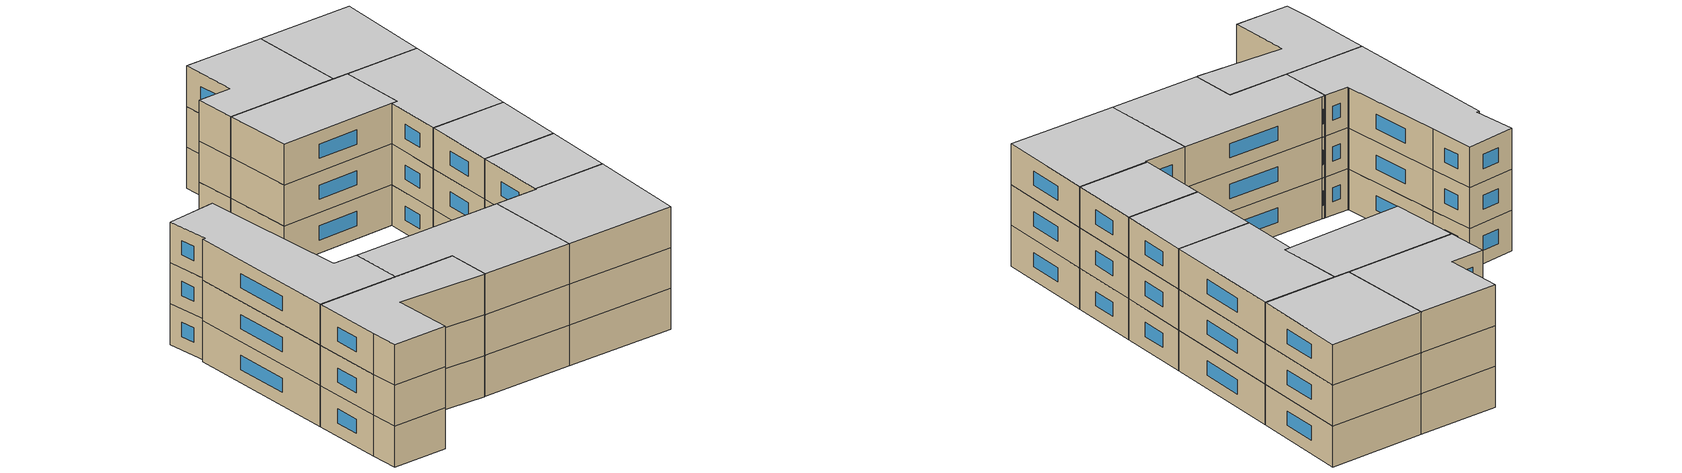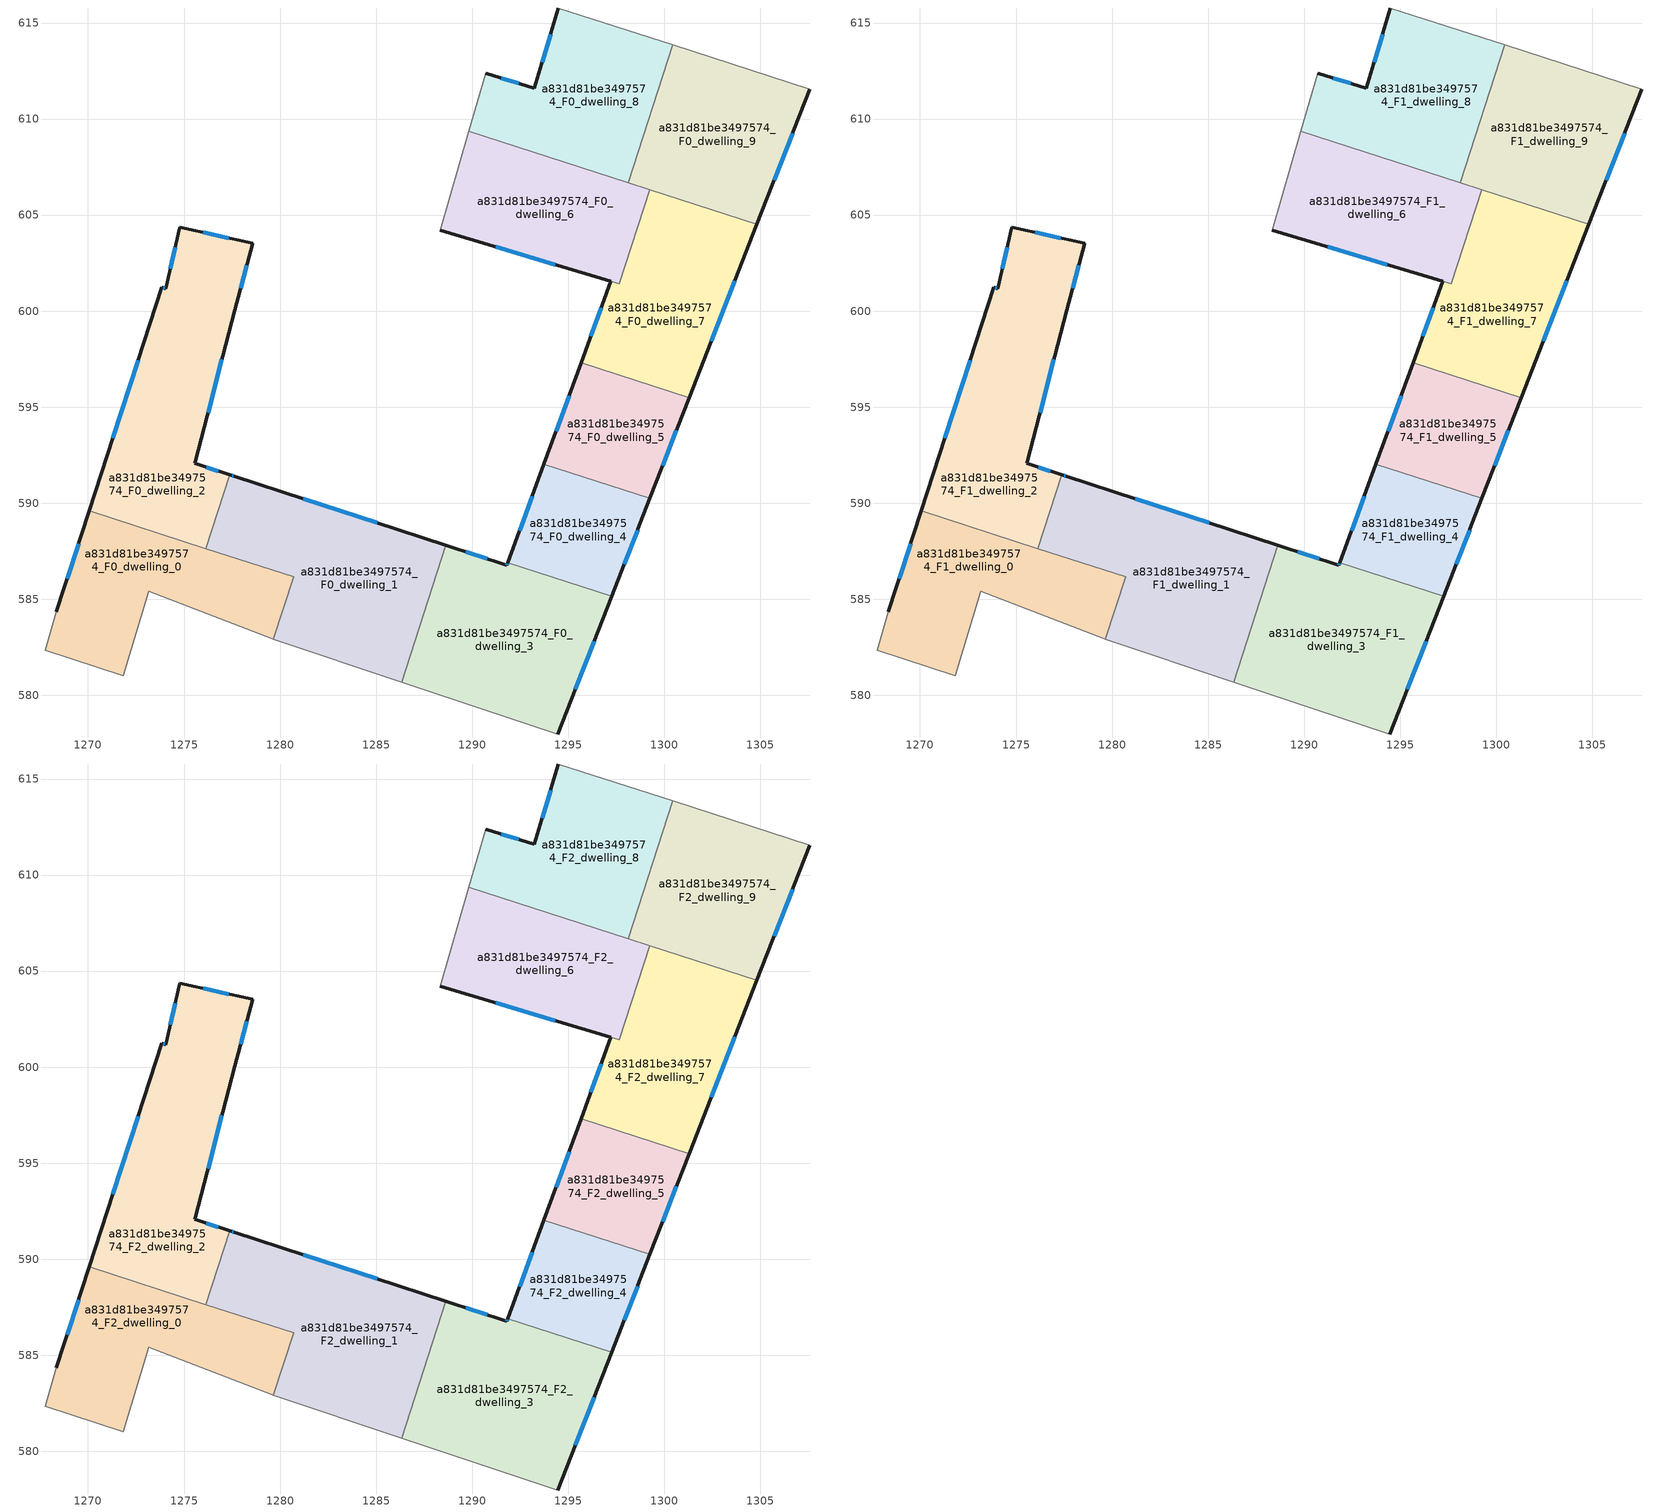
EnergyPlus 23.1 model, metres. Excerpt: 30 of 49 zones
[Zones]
a831d81be3497574_F0_dwelling_0
 floor ground (EU_floor_Construction): 1280.7,586.17 1279.66,582.92 1279.61,582.93 1273.17,585.4 1271.84,581.01 1267.78,582.34 1268.36,584.34 1270.06,589.6 z0
 wall outside (EU_wall_Construction): 1270.06,589.6 1268.36,584.34 z0:3
 wall adiabatic (EU_wall_Construction): 1268.36,584.34 1267.78,582.34 1271.84,581.01 1273.17,585.4 1279.61,582.93 1279.66,582.92 z0:3
 wall to a831d81be3497574_F0_dwelling_1 (EU_wall_Construction): 1279.66,582.92 1280.7,586.17 1276.14,587.64 z0:3
 wall to a831d81be3497574_F0_dwelling_2 (EU_wall_Construction): 1276.14,587.64 1270.06,589.6 z0:3
 window (EU_Window_Construction): 1269.51,587.89 1268.91,586.05 z0.98:2.02
a831d81be3497574_F0_dwelling_1
 floor ground (EU_floor_Construction): 1288.64,587.8 1286.34,580.69 1279.66,582.92 1280.7,586.17 1276.14,587.64 1277.38,591.48 1277.47,591.45 1277.61,591.4 z0
 wall outside (EU_wall_Construction): 1288.64,587.8 1277.61,591.4 1277.47,591.45 1277.38,591.48 z0:3
 wall to a831d81be3497574_F0_dwelling_2 (EU_wall_Construction): 1277.38,591.48 1276.14,587.64 z0:3
 wall to a831d81be3497574_F0_dwelling_3 (EU_wall_Construction): 1286.34,580.69 1288.64,587.8 z0:3
 wall adiabatic (EU_wall_Construction): 1279.66,582.92 1286.34,580.69 z0:3
 window (EU_Window_Construction): 1277.57,591.42 1277.52,591.43 / 1285.05,588.97 1281.2,590.23 z0.98:2.02
a831d81be3497574_F0_dwelling_2
 floor ground (EU_floor_Construction): 1278.57,603.52 1277.65,600.05 1275.58,592.15 1275.56,592.07 1277.38,591.48 1276.14,587.64 1270.06,589.6 1273.84,601.23 1274.06,601.16 1274.78,604.37 z0
 wall outside (EU_wall_Construction): 1277.38,591.48 1275.56,592.07 1275.58,592.15 1277.65,600.05 1278.57,603.52 1274.78,604.37 1274.06,601.16 1273.84,601.23 1270.06,589.6 z0:3
 window (EU_Window_Construction): 1272.61,597.45 1271.29,593.38 / 1273.99,601.19 1273.91,601.21 / 1274.54,603.33 1274.29,602.21 / 1277.33,603.8 1276.01,604.1 / 1277.95,601.18 1278.27,602.39 / 1276.25,594.72 1276.97,597.48 / 1276.78,591.67 1276.15,591.88 z0.98:2.02
a831d81be3497574_F0_dwelling_3
 floor ground (EU_floor_Construction): 1297.27,585.16 1294.47,577.98 1286.34,580.69 1288.64,587.8 1291.81,586.76 1291.86,586.9 z0
 wall outside (EU_wall_Construction): 1291.86,586.9 1291.81,586.76 1288.64,587.8 / 1294.47,577.98 1297.27,585.16 z0:3
 wall to a831d81be3497574_F0_dwelling_4 (EU_wall_Construction): 1297.27,585.16 1291.86,586.9 z0:3
 wall adiabatic (EU_wall_Construction): 1286.34,580.69 1294.47,577.98 z0:3
 window (EU_Window_Construction): 1290.78,587.1 1289.67,587.46 / 1291.84,586.86 1291.82,586.81 / 1295.38,580.32 1296.36,582.82 z0.98:2.02
a831d81be3497574_F0_dwelling_4
 floor ground (EU_floor_Construction): 1299.26,590.26 1297.27,585.16 1291.86,586.9 1293.74,592.04 z0
 wall outside (EU_wall_Construction): 1293.74,592.04 1291.86,586.9 / 1297.27,585.16 1299.26,590.26 z0:3
 wall to a831d81be3497574_F0_dwelling_5 (EU_wall_Construction): 1299.26,590.26 1293.74,592.04 z0:3
 window (EU_Window_Construction): 1293.13,590.37 1292.47,588.57 / 1297.91,586.82 1298.61,588.6 z0.98:2.02
a831d81be3497574_F0_dwelling_5
 floor ground (EU_floor_Construction): 1301.3,595.49 1299.26,590.26 1293.74,592.04 1295.67,597.31 z0
 wall outside (EU_wall_Construction): 1295.67,597.31 1293.74,592.04 / 1299.26,590.26 1301.3,595.49 z0:3
 wall to a831d81be3497574_F0_dwelling_7 (EU_wall_Construction): 1301.3,595.49 1295.67,597.31 z0:3
 window (EU_Window_Construction): 1295.04,595.59 1294.37,593.75 / 1299.92,591.96 1300.64,593.79 z0.98:2.02
a831d81be3497574_F0_dwelling_6
 floor ground (EU_floor_Construction): 1299.24,606.32 1297.66,601.41 1288.35,604.21 1289.83,609.36 z0
 wall outside (EU_wall_Construction): 1288.35,604.21 1297.23,601.54 z0:3
 wall adiabatic (EU_wall_Construction): 1289.83,609.36 1288.35,604.21 z0:3
 wall to a831d81be3497574_F0_dwelling_8 (EU_wall_Construction): 1298.12,606.68 1289.83,609.36 z0:3
 wall to a831d81be3497574_F0_dwelling_7 (EU_wall_Construction): 1297.66,601.42 1299.24,606.32 / 1297.23,601.54 1297.66,601.41 z0:3
 wall to a831d81be3497574_F0_dwelling_9 (EU_wall_Construction): 1299.24,606.32 1298.12,606.68 z0:3
 window (EU_Window_Construction): 1291.23,603.34 1294.34,602.41 z0.98:2.02
a831d81be3497574_F0_dwelling_7
 floor ground (EU_floor_Construction): 1304.83,604.52 1301.3,595.49 1295.67,597.31 1297.23,601.54 1297.66,601.41 1299.24,606.32 z0
 wall outside (EU_wall_Construction): 1301.3,595.49 1304.83,604.52 / 1297.23,601.54 1295.67,597.31 z0:3
 wall to a831d81be3497574_F0_dwelling_9 (EU_wall_Construction): 1304.83,604.52 1299.24,606.32 z0:3
 window (EU_Window_Construction): 1302.45,598.43 1303.68,601.58 / 1296.72,600.17 1296.18,598.68 z0.98:2.02
a831d81be3497574_F0_dwelling_8
 floor ground (EU_floor_Construction): 1300.44,613.86 1298.12,606.68 1289.83,609.36 1290.7,612.37 1293.25,611.6 1294.49,615.78 z0
 wall outside (EU_wall_Construction): 1294.49,615.78 1293.25,611.6 1290.7,612.37 z0:3
 wall adiabatic (EU_wall_Construction): 1300.44,613.86 1294.49,615.78 / 1290.7,612.37 1289.83,609.36 z0:3
 wall to a831d81be3497574_F0_dwelling_9 (EU_wall_Construction): 1298.12,606.68 1300.44,613.86 z0:3
 window (EU_Window_Construction): 1292.42,611.85 1291.53,612.12 / 1294.08,614.42 1293.65,612.96 z0.98:2.02
a831d81be3497574_F0_dwelling_9
 floor ground (EU_floor_Construction): 1307.58,611.56 1304.83,604.52 1298.12,606.68 1300.44,613.86 z0
 wall outside (EU_wall_Construction): 1304.83,604.52 1307.58,611.56 z0:3
 wall adiabatic (EU_wall_Construction): 1307.58,611.56 1300.44,613.86 z0:3
 window (EU_Window_Construction): 1305.72,606.81 1306.68,609.27 z0.98:2.02
a831d81be3497574_F1_dwelling_0
 floor to a831d81be3497574_F0_dwelling_0 (EU_floor_Construction): 1280.7,586.17 1279.66,582.92 1279.61,582.93 1273.17,585.4 1271.84,581.01 1267.78,582.34 1268.36,584.34 1270.06,589.6 z3
 wall outside (EU_wall_Construction): 1270.06,589.6 1268.36,584.34 z3:6
 wall adiabatic (EU_wall_Construction): 1268.36,584.34 1267.78,582.34 1271.84,581.01 1273.17,585.4 1279.61,582.93 1279.66,582.92 z3:6
 wall to a831d81be3497574_F1_dwelling_1 (EU_wall_Construction): 1279.66,582.92 1280.7,586.17 1276.14,587.64 z3:6
 wall to a831d81be3497574_F1_dwelling_2 (EU_wall_Construction): 1276.14,587.64 1270.06,589.6 z3:6
 window (EU_Window_Construction): 1269.51,587.89 1268.91,586.05 z3.98:5.02
a831d81be3497574_F1_dwelling_1
 floor to a831d81be3497574_F0_dwelling_1 (EU_floor_Construction): 1288.64,587.8 1286.34,580.69 1279.66,582.92 1280.7,586.17 1276.14,587.64 1277.38,591.48 1277.47,591.45 1277.61,591.4 z3
 wall outside (EU_wall_Construction): 1288.64,587.8 1277.61,591.4 1277.47,591.45 1277.38,591.48 z3:6
 wall to a831d81be3497574_F1_dwelling_2 (EU_wall_Construction): 1277.38,591.48 1276.14,587.64 z3:6
 wall to a831d81be3497574_F1_dwelling_3 (EU_wall_Construction): 1286.34,580.69 1288.64,587.8 z3:6
 wall adiabatic (EU_wall_Construction): 1279.66,582.92 1286.34,580.69 z3:6
 window (EU_Window_Construction): 1277.57,591.42 1277.52,591.43 / 1285.05,588.97 1281.2,590.23 z3.98:5.02
a831d81be3497574_F1_dwelling_2
 floor to a831d81be3497574_F0_dwelling_2 (EU_floor_Construction): 1278.57,603.52 1277.65,600.05 1275.58,592.15 1275.56,592.07 1277.38,591.48 1276.14,587.64 1270.06,589.6 1273.84,601.23 1274.06,601.16 1274.78,604.37 z3
 wall outside (EU_wall_Construction): 1277.38,591.48 1275.56,592.07 1275.58,592.15 1277.65,600.05 1278.57,603.52 1274.78,604.37 1274.06,601.16 1273.84,601.23 1270.06,589.6 z3:6
 window (EU_Window_Construction): 1272.61,597.45 1271.29,593.38 / 1273.99,601.19 1273.91,601.21 / 1274.54,603.33 1274.29,602.21 / 1277.33,603.8 1276.01,604.1 / 1277.95,601.18 1278.27,602.39 / 1276.25,594.72 1276.97,597.48 / 1276.78,591.67 1276.15,591.88 z3.98:5.02
a831d81be3497574_F1_dwelling_3
 floor to a831d81be3497574_F0_dwelling_3 (EU_floor_Construction): 1297.27,585.16 1294.47,577.98 1286.34,580.69 1288.64,587.8 1291.81,586.76 1291.86,586.9 z3
 wall outside (EU_wall_Construction): 1291.86,586.9 1291.81,586.76 1288.64,587.8 / 1294.47,577.98 1297.27,585.16 z3:6
 wall to a831d81be3497574_F1_dwelling_4 (EU_wall_Construction): 1297.27,585.16 1291.86,586.9 z3:6
 wall adiabatic (EU_wall_Construction): 1286.34,580.69 1294.47,577.98 z3:6
 window (EU_Window_Construction): 1290.78,587.1 1289.67,587.46 / 1291.84,586.86 1291.82,586.81 / 1295.38,580.32 1296.36,582.82 z3.98:5.02
a831d81be3497574_F1_dwelling_4
 floor to a831d81be3497574_F0_dwelling_4 (EU_floor_Construction): 1299.26,590.26 1297.27,585.16 1291.86,586.9 1293.74,592.04 z3
 wall outside (EU_wall_Construction): 1293.74,592.04 1291.86,586.9 / 1297.27,585.16 1299.26,590.26 z3:6
 wall to a831d81be3497574_F1_dwelling_5 (EU_wall_Construction): 1299.26,590.26 1293.74,592.04 z3:6
 window (EU_Window_Construction): 1293.13,590.37 1292.47,588.57 / 1297.91,586.82 1298.61,588.6 z3.98:5.02
a831d81be3497574_F1_dwelling_5
 floor to a831d81be3497574_F0_dwelling_5 (EU_floor_Construction): 1301.3,595.49 1299.26,590.26 1293.74,592.04 1295.67,597.31 z3
 wall outside (EU_wall_Construction): 1295.67,597.31 1293.74,592.04 / 1299.26,590.26 1301.3,595.49 z3:6
 wall to a831d81be3497574_F1_dwelling_7 (EU_wall_Construction): 1301.3,595.49 1295.67,597.31 z3:6
 window (EU_Window_Construction): 1295.04,595.59 1294.37,593.75 / 1299.92,591.96 1300.64,593.79 z3.98:5.02
a831d81be3497574_F1_dwelling_6
 floor to a831d81be3497574_F0_dwelling_6 (EU_floor_Construction): 1299.24,606.32 1297.66,601.41 1288.35,604.21 1289.83,609.36 z3
 wall outside (EU_wall_Construction): 1288.35,604.21 1297.23,601.54 z3:6
 wall adiabatic (EU_wall_Construction): 1289.83,609.36 1288.35,604.21 z3:6
 wall to a831d81be3497574_F1_dwelling_8 (EU_wall_Construction): 1298.12,606.68 1289.83,609.36 z3:6
 wall to a831d81be3497574_F1_dwelling_7 (EU_wall_Construction): 1297.66,601.42 1299.24,606.32 / 1297.23,601.54 1297.66,601.41 z3:6
 wall to a831d81be3497574_F1_dwelling_9 (EU_wall_Construction): 1299.24,606.32 1298.12,606.68 z3:6
 window (EU_Window_Construction): 1291.23,603.34 1294.34,602.41 z3.98:5.02
a831d81be3497574_F1_dwelling_7
 floor to a831d81be3497574_F0_dwelling_7 (EU_floor_Construction): 1304.83,604.52 1301.3,595.49 1295.67,597.31 1297.23,601.54 1297.66,601.41 1299.24,606.32 z3
 wall outside (EU_wall_Construction): 1301.3,595.49 1304.83,604.52 / 1297.23,601.54 1295.67,597.31 z3:6
 wall to a831d81be3497574_F1_dwelling_9 (EU_wall_Construction): 1304.83,604.52 1299.24,606.32 z3:6
 window (EU_Window_Construction): 1302.45,598.43 1303.68,601.58 / 1296.72,600.17 1296.18,598.68 z3.98:5.02
a831d81be3497574_F1_dwelling_8
 floor to a831d81be3497574_F0_dwelling_8 (EU_floor_Construction): 1300.44,613.86 1298.12,606.68 1289.83,609.36 1290.7,612.37 1293.25,611.6 1294.49,615.78 z3
 wall outside (EU_wall_Construction): 1294.49,615.78 1293.25,611.6 1290.7,612.37 z3:6
 wall adiabatic (EU_wall_Construction): 1300.44,613.86 1294.49,615.78 / 1290.7,612.37 1289.83,609.36 z3:6
 wall to a831d81be3497574_F1_dwelling_9 (EU_wall_Construction): 1298.12,606.68 1300.44,613.86 z3:6
 window (EU_Window_Construction): 1292.42,611.85 1291.53,612.12 / 1294.08,614.42 1293.65,612.96 z3.98:5.02
a831d81be3497574_F1_dwelling_9
 floor to a831d81be3497574_F0_dwelling_9 (EU_floor_Construction): 1307.58,611.56 1304.83,604.52 1298.12,606.68 1300.44,613.86 z3
 wall outside (EU_wall_Construction): 1304.83,604.52 1307.58,611.56 z3:6
 wall adiabatic (EU_wall_Construction): 1307.58,611.56 1300.44,613.86 z3:6
 window (EU_Window_Construction): 1305.72,606.81 1306.68,609.27 z3.98:5.02
a831d81be3497574_F2_dwelling_0
 floor to a831d81be3497574_F1_dwelling_0 (EU_floor_Construction): 1280.7,586.17 1279.66,582.92 1279.61,582.93 1273.17,585.4 1271.84,581.01 1267.78,582.34 1268.36,584.34 1270.06,589.6 z6
 wall outside (EU_wall_Construction): 1270.06,589.6 1268.36,584.34 z6:9
 wall adiabatic (EU_wall_Construction): 1268.36,584.34 1267.78,582.34 1271.84,581.01 1273.17,585.4 1279.61,582.93 1279.66,582.92 z6:9
 wall to a831d81be3497574_F2_dwelling_1 (EU_wall_Construction): 1279.66,582.92 1280.7,586.17 1276.14,587.64 z6:9
 wall to a831d81be3497574_F2_dwelling_2 (EU_wall_Construction): 1276.14,587.64 1270.06,589.6 z6:9
 window (EU_Window_Construction): 1269.51,587.89 1268.91,586.05 z6.98:8.02
 ceiling to a831d81be3497574_F3_dwelling_0 (EU_floor_Construction): 1279.66,582.92 1280.7,586.17 1270.06,589.6 1268.36,584.34 1267.78,582.34 1271.84,581.01 1273.17,585.4 1279.61,582.93 z9
a831d81be3497574_F2_dwelling_1
 floor to a831d81be3497574_F1_dwelling_1 (EU_floor_Construction): 1288.64,587.8 1286.34,580.69 1279.66,582.92 1280.7,586.17 1276.14,587.64 1277.38,591.48 1277.47,591.45 1277.61,591.4 z6
 wall outside (EU_wall_Construction): 1288.64,587.8 1277.61,591.4 1277.47,591.45 1277.38,591.48 z6:9
 wall to a831d81be3497574_F2_dwelling_2 (EU_wall_Construction): 1277.38,591.48 1276.14,587.64 z6:9
 wall to a831d81be3497574_F2_dwelling_3 (EU_wall_Construction): 1286.34,580.69 1288.64,587.8 z6:9
 wall adiabatic (EU_wall_Construction): 1279.66,582.92 1286.34,580.69 z6:9
 window (EU_Window_Construction): 1277.57,591.42 1277.52,591.43 / 1285.05,588.97 1281.2,590.23 z6.98:8.02
 ceiling to a831d81be3497574_F3_dwelling_1 (EU_floor_Construction): 1286.34,580.69 1288.64,587.8 1277.61,591.4 1277.47,591.45 1277.38,591.48 1276.14,587.64 1280.7,586.17 1279.66,582.92 z9
a831d81be3497574_F2_dwelling_2
 floor to a831d81be3497574_F1_dwelling_2 (EU_floor_Construction): 1278.57,603.52 1277.65,600.05 1275.58,592.15 1275.56,592.07 1277.38,591.48 1276.14,587.64 1270.06,589.6 1273.84,601.23 1274.06,601.16 1274.78,604.37 z6
 wall outside (EU_wall_Construction): 1277.38,591.48 1275.56,592.07 1275.58,592.15 1277.65,600.05 1278.57,603.52 1274.78,604.37 1274.06,601.16 1273.84,601.23 1270.06,589.6 z6:9
 window (EU_Window_Construction): 1272.61,597.45 1271.29,593.38 / 1273.99,601.19 1273.91,601.21 / 1274.54,603.33 1274.29,602.21 / 1277.33,603.8 1276.01,604.1 / 1277.95,601.18 1278.27,602.39 / 1276.25,594.72 1276.97,597.48 / 1276.78,591.67 1276.15,591.88 z6.98:8.02
 ceiling to a831d81be3497574_F3_dwelling_2 (EU_floor_Construction): 1276.14,587.64 1277.38,591.48 1275.56,592.07 1275.58,592.15 1277.65,600.05 1278.57,603.52 1274.78,604.37 1274.06,601.16 1273.84,601.23 1270.06,589.6 z9
a831d81be3497574_F2_dwelling_3
 floor to a831d81be3497574_F1_dwelling_3 (EU_floor_Construction): 1297.27,585.16 1294.47,577.98 1286.34,580.69 1288.64,587.8 1291.81,586.76 1291.86,586.9 z6
 wall outside (EU_wall_Construction): 1291.86,586.9 1291.81,586.76 1288.64,587.8 / 1294.47,577.98 1297.27,585.16 z6:9
 wall to a831d81be3497574_F2_dwelling_4 (EU_wall_Construction): 1297.27,585.16 1291.86,586.9 z6:9
 wall adiabatic (EU_wall_Construction): 1286.34,580.69 1294.47,577.98 z6:9
 window (EU_Window_Construction): 1290.78,587.1 1289.67,587.46 / 1291.84,586.86 1291.82,586.81 / 1295.38,580.32 1296.36,582.82 z6.98:8.02
 ceiling to a831d81be3497574_F3_dwelling_3 (EU_floor_Construction): 1294.47,577.98 1297.27,585.16 1291.86,586.9 1291.81,586.76 1288.64,587.8 1286.34,580.69 z9
a831d81be3497574_F2_dwelling_4
 floor to a831d81be3497574_F1_dwelling_4 (EU_floor_Construction): 1299.26,590.26 1297.27,585.16 1291.86,586.9 1293.74,592.04 z6
 wall outside (EU_wall_Construction): 1293.74,592.04 1291.86,586.9 / 1297.27,585.16 1299.26,590.26 z6:9
 wall to a831d81be3497574_F2_dwelling_5 (EU_wall_Construction): 1299.26,590.26 1293.74,592.04 z6:9
 window (EU_Window_Construction): 1293.13,590.37 1292.47,588.57 / 1297.91,586.82 1298.61,588.6 z6.98:8.02
 ceiling to a831d81be3497574_F3_dwelling_4 (EU_floor_Construction): 1297.27,585.16 1299.26,590.26 1293.74,592.04 1291.86,586.9 z9
a831d81be3497574_F2_dwelling_5
 floor to a831d81be3497574_F1_dwelling_5 (EU_floor_Construction): 1301.3,595.49 1299.26,590.26 1293.74,592.04 1295.67,597.31 z6
 wall outside (EU_wall_Construction): 1295.67,597.31 1293.74,592.04 / 1299.26,590.26 1301.3,595.49 z6:9
 wall to a831d81be3497574_F2_dwelling_7 (EU_wall_Construction): 1301.3,595.49 1295.67,597.31 z6:9
 window (EU_Window_Construction): 1295.04,595.59 1294.37,593.75 / 1299.92,591.96 1300.64,593.79 z6.98:8.02
 ceiling to a831d81be3497574_F3_dwelling_5 (EU_floor_Construction): 1299.26,590.26 1301.3,595.49 1295.67,597.31 1293.74,592.04 z9
a831d81be3497574_F2_dwelling_6
 floor to a831d81be3497574_F1_dwelling_6 (EU_floor_Construction): 1299.24,606.32 1297.66,601.41 1288.35,604.21 1289.83,609.36 z6
 wall outside (EU_wall_Construction): 1288.35,604.21 1297.23,601.54 z6:9
 wall adiabatic (EU_wall_Construction): 1289.83,609.36 1288.35,604.21 z6:9
 wall to a831d81be3497574_F2_dwelling_8 (EU_wall_Construction): 1298.12,606.68 1289.83,609.36 z6:9
 wall to a831d81be3497574_F2_dwelling_7 (EU_wall_Construction): 1297.66,601.42 1299.24,606.32 / 1297.23,601.54 1297.66,601.41 z6:9
 wall to a831d81be3497574_F2_dwelling_9 (EU_wall_Construction): 1299.24,606.32 1298.12,606.68 z6:9
 window (EU_Window_Construction): 1291.23,603.34 1294.34,602.41 z6.98:8.02
 ceiling to a831d81be3497574_F3_dwelling_6 (EU_floor_Construction): 1297.66,601.41 1299.24,606.32 1289.83,609.36 1288.35,604.21 z9
a831d81be3497574_F2_dwelling_7
 floor to a831d81be3497574_F1_dwelling_7 (EU_floor_Construction): 1304.83,604.52 1301.3,595.49 1295.67,597.31 1297.23,601.54 1297.66,601.41 1299.24,606.32 z6
 wall outside (EU_wall_Construction): 1301.3,595.49 1304.83,604.52 / 1297.23,601.54 1295.67,597.31 z6:9
 wall to a831d81be3497574_F2_dwelling_9 (EU_wall_Construction): 1304.83,604.52 1299.24,606.32 z6:9
 window (EU_Window_Construction): 1302.45,598.43 1303.68,601.58 / 1296.72,600.17 1296.18,598.68 z6.98:8.02
 ceiling to a831d81be3497574_F3_dwelling_7 (EU_floor_Construction): 1301.3,595.49 1304.83,604.52 1299.24,606.32 1297.66,601.41 1297.23,601.54 1295.67,597.31 z9
a831d81be3497574_F2_dwelling_8
 floor to a831d81be3497574_F1_dwelling_8 (EU_floor_Construction): 1300.44,613.86 1298.12,606.68 1289.83,609.36 1290.7,612.37 1293.25,611.6 1294.49,615.78 z6
 wall outside (EU_wall_Construction): 1294.49,615.78 1293.25,611.6 1290.7,612.37 z6:9
 wall adiabatic (EU_wall_Construction): 1300.44,613.86 1294.49,615.78 / 1290.7,612.37 1289.83,609.36 z6:9
 wall to a831d81be3497574_F2_dwelling_9 (EU_wall_Construction): 1298.12,606.68 1300.44,613.86 z6:9
 window (EU_Window_Construction): 1292.42,611.85 1291.53,612.12 / 1294.08,614.42 1293.65,612.96 z6.98:8.02
 ceiling to a831d81be3497574_F3_dwelling_8 (EU_floor_Construction): 1298.12,606.68 1300.44,613.86 1294.49,615.78 1293.25,611.6 1290.7,612.37 1289.83,609.36 z9
a831d81be3497574_F2_dwelling_9
 floor to a831d81be3497574_F1_dwelling_9 (EU_floor_Construction): 1307.58,611.56 1304.83,604.52 1298.12,606.68 1300.44,613.86 z6
 wall outside (EU_wall_Construction): 1304.83,604.52 1307.58,611.56 z6:9
 wall adiabatic (EU_wall_Construction): 1307.58,611.56 1300.44,613.86 z6:9
 window (EU_Window_Construction): 1305.72,606.81 1306.68,609.27 z6.98:8.02
 ceiling to a831d81be3497574_F3_dwelling_9 (EU_floor_Construction): 1304.83,604.52 1307.58,611.56 1300.44,613.86 1298.12,606.68 z9
[Building]
EU S2 Campaign: North Axis=0; Terrain=City; Solar Distribution=FullExterior
[Site:Location]
Bologna: Latitude=44.5; Longitude=11.25; Time Zone=1; Elevation=37
[SizingPeriod:WeatherFileDays]
AnnualSizingPeriod: Begin Month=1; Begin Day of Month=1; End Month=12; End Day of Month=31; Day of Week for Start Day=Monday; Use Weather File Daylight Saving Period=No; Use Weather File Rain and Snow Indicators=No
[MATERIAL]
EU_InternalMass_Material: Roughness=MediumRough; Thickness=0.1; Conductivity=1; Density=1800; Specific Heat=900; Thermal Absorptance=0.9; Solar Absorptance=0.7; Visible Absorptance=0.7
[MATERIAL:NOMASS] Roughness=MediumRough; Thermal Absorptance=0.9; Solar Absorptance=0.7; Visible Absorptance=0.7
Name | Thermal Resistance
EU_wall_NoMass | 0.905828
EU_floor_NoMass | 0.67114
[WINDOWMATERIAL:SIMPLEGLAZINGSYSTEM]
EU_Window_SimpleGlazing: UFactor=4.52486; Solar Heat Gain Coefficient=0.85; Visible Transmittance=0.85
[CONSTRUCTION]
EU_wall_Construction: EU_wall_NoMass
EU_floor_Construction: EU_floor_NoMass
EU_Window_Construction: EU_Window_SimpleGlazing
EU_InternalMass_Construction: EU_InternalMass_Material
[ZONE] Type=1; Multiplier=1; Ceiling Height=autocalculate; Floor Area=autocalculate; Part of Total Floor Area=Yes
Name | Volume
a831d81be3497574_F0_dwelling_0; a831d81be3497574_F1_dwelling_0; a831d81be3497574_F2_dwelling_0 | 164.703
a831d81be3497574_F0_dwelling_1; a831d81be3497574_F1_dwelling_1; a831d81be3497574_F2_dwelling_1 | 215.431
a831d81be3497574_F0_dwelling_2; a831d81be3497574_F1_dwelling_2; a831d81be3497574_F2_dwelling_2 | 220.824
a831d81be3497574_F0_dwelling_3; a831d81be3497574_F1_dwelling_3; a831d81be3497574_F2_dwelling_3 | 200.306
a831d81be3497574_F0_dwelling_4; a831d81be3497574_F1_dwelling_4; a831d81be3497574_F2_dwelling_4 | 94.1484
a831d81be3497574_F0_dwelling_5; a831d81be3497574_F1_dwelling_5; a831d81be3497574_F2_dwelling_5 | 98.5203
a831d81be3497574_F0_dwelling_6; a831d81be3497574_F1_dwelling_6; a831d81be3497574_F2_dwelling_6 | 154.53
a831d81be3497574_F0_dwelling_7; a831d81be3497574_F1_dwelling_7; a831d81be3497574_F2_dwelling_7 | 169.156
a831d81be3497574_F0_dwelling_8; a831d81be3497574_F1_dwelling_8; a831d81be3497574_F2_dwelling_8 | 164.684
a831d81be3497574_F0_dwelling_9; a831d81be3497574_F1_dwelling_9; a831d81be3497574_F2_dwelling_9 | 164.691
[INTERNALMASS] Construction=EU_InternalMass_Construction
Name | Zone or ZoneList | Surface Area
a831d81be3497574_F0_dwelling_0_EU_InternalMass | a831d81be3497574_F0_dwelling_0 | 54.899
a831d81be3497574_F0_dwelling_1_EU_InternalMass | a831d81be3497574_F0_dwelling_1 | 71.8081
a831d81be3497574_F0_dwelling_2_EU_InternalMass | a831d81be3497574_F0_dwelling_2 | 73.606
a831d81be3497574_F0_dwelling_3_EU_InternalMass | a831d81be3497574_F0_dwelling_3 | 66.7681
a831d81be3497574_F0_dwelling_4_EU_InternalMass | a831d81be3497574_F0_dwelling_4 | 31.3829
a831d81be3497574_F0_dwelling_5_EU_InternalMass | a831d81be3497574_F0_dwelling_5 | 32.8397
a831d81be3497574_F0_dwelling_6_EU_InternalMass | a831d81be3497574_F0_dwelling_6 | 51.5106
a831d81be3497574_F0_dwelling_7_EU_InternalMass | a831d81be3497574_F0_dwelling_7 | 56.39
a831d81be3497574_F0_dwelling_8_EU_InternalMass | a831d81be3497574_F0_dwelling_8 | 54.8944
a831d81be3497574_F0_dwelling_9_EU_InternalMass | a831d81be3497574_F0_dwelling_9 | 54.8963
a831d81be3497574_F1_dwelling_0_EU_InternalMass | a831d81be3497574_F1_dwelling_0 | 54.899
a831d81be3497574_F1_dwelling_1_EU_InternalMass | a831d81be3497574_F1_dwelling_1 | 71.8081
a831d81be3497574_F1_dwelling_2_EU_InternalMass | a831d81be3497574_F1_dwelling_2 | 73.606
a831d81be3497574_F1_dwelling_3_EU_InternalMass | a831d81be3497574_F1_dwelling_3 | 66.7681
a831d81be3497574_F1_dwelling_4_EU_InternalMass | a831d81be3497574_F1_dwelling_4 | 31.3829
a831d81be3497574_F1_dwelling_5_EU_InternalMass | a831d81be3497574_F1_dwelling_5 | 32.8397
a831d81be3497574_F1_dwelling_6_EU_InternalMass | a831d81be3497574_F1_dwelling_6 | 51.5106
a831d81be3497574_F1_dwelling_7_EU_InternalMass | a831d81be3497574_F1_dwelling_7 | 56.39
a831d81be3497574_F1_dwelling_8_EU_InternalMass | a831d81be3497574_F1_dwelling_8 | 54.8944
a831d81be3497574_F1_dwelling_9_EU_InternalMass | a831d81be3497574_F1_dwelling_9 | 54.8963
a831d81be3497574_F2_dwelling_0_EU_InternalMass | a831d81be3497574_F2_dwelling_0 | 54.899
a831d81be3497574_F2_dwelling_1_EU_InternalMass | a831d81be3497574_F2_dwelling_1 | 71.8081
a831d81be3497574_F2_dwelling_2_EU_InternalMass | a831d81be3497574_F2_dwelling_2 | 73.606
a831d81be3497574_F2_dwelling_3_EU_InternalMass | a831d81be3497574_F2_dwelling_3 | 66.7681
a831d81be3497574_F2_dwelling_4_EU_InternalMass | a831d81be3497574_F2_dwelling_4 | 31.3829
a831d81be3497574_F2_dwelling_5_EU_InternalMass | a831d81be3497574_F2_dwelling_5 | 32.8397
a831d81be3497574_F2_dwelling_6_EU_InternalMass | a831d81be3497574_F2_dwelling_6 | 51.5106
a831d81be3497574_F2_dwelling_7_EU_InternalMass | a831d81be3497574_F2_dwelling_7 | 56.39
a831d81be3497574_F2_dwelling_8_EU_InternalMass | a831d81be3497574_F2_dwelling_8 | 54.8944
a831d81be3497574_F2_dwelling_9_EU_InternalMass | a831d81be3497574_F2_dwelling_9 | 54.8963
[OTHEREQUIPMENT] Fuel Type=Electricity; Design Level Calculation Method=Watts/Area; Power per Zone Floor Area=1; Fraction Latent=0; Fraction Radiant=0; Fraction Lost=0; Carbon Dioxide Generation Rate=0; EndUse Subcategory=EU_Step8_InternalGains
Name | Zone or ZoneList or Space or SpaceList | Schedule
EU_Step8_InternalGain_a831d81be3497574_F0_dwelling_0_f000 | a831d81be3497574_F0_dwelling_0 | EU_Step8_GainSchedule_a831d81be3497574_F0_dwelling_0_f000
EU_Step8_InternalGain_a831d81be3497574_F0_dwelling_1_f000 | a831d81be3497574_F0_dwelling_1 | EU_Step8_GainSchedule_a831d81be3497574_F0_dwelling_1_f000
EU_Step8_InternalGain_a831d81be3497574_F0_dwelling_2_f000 | a831d81be3497574_F0_dwelling_2 | EU_Step8_GainSchedule_a831d81be3497574_F0_dwelling_2_f000
EU_Step8_InternalGain_a831d81be3497574_F0_dwelling_3_f000 | a831d81be3497574_F0_dwelling_3 | EU_Step8_GainSchedule_a831d81be3497574_F0_dwelling_3_f000
EU_Step8_InternalGain_a831d81be3497574_F0_dwelling_4_f000 | a831d81be3497574_F0_dwelling_4 | EU_Step8_GainSchedule_a831d81be3497574_F0_dwelling_4_f000
EU_Step8_InternalGain_a831d81be3497574_F0_dwelling_5_f000 | a831d81be3497574_F0_dwelling_5 | EU_Step8_GainSchedule_a831d81be3497574_F0_dwelling_5_f000
EU_Step8_InternalGain_a831d81be3497574_F0_dwelling_6_f000 | a831d81be3497574_F0_dwelling_6 | EU_Step8_GainSchedule_a831d81be3497574_F0_dwelling_6_f000
EU_Step8_InternalGain_a831d81be3497574_F0_dwelling_7_f000 | a831d81be3497574_F0_dwelling_7 | EU_Step8_GainSchedule_a831d81be3497574_F0_dwelling_7_f000
EU_Step8_InternalGain_a831d81be3497574_F0_dwelling_8_f000 | a831d81be3497574_F0_dwelling_8 | EU_Step8_GainSchedule_a831d81be3497574_F0_dwelling_8_f000
EU_Step8_InternalGain_a831d81be3497574_F0_dwelling_9_f000 | a831d81be3497574_F0_dwelling_9 | EU_Step8_GainSchedule_a831d81be3497574_F0_dwelling_9_f000
EU_Step8_InternalGain_a831d81be3497574_F1_dwelling_0_f000 | a831d81be3497574_F1_dwelling_0 | EU_Step8_GainSchedule_a831d81be3497574_F1_dwelling_0_f000
EU_Step8_InternalGain_a831d81be3497574_F1_dwelling_1_f000 | a831d81be3497574_F1_dwelling_1 | EU_Step8_GainSchedule_a831d81be3497574_F1_dwelling_1_f000
EU_Step8_InternalGain_a831d81be3497574_F1_dwelling_2_f000 | a831d81be3497574_F1_dwelling_2 | EU_Step8_GainSchedule_a831d81be3497574_F1_dwelling_2_f000
EU_Step8_InternalGain_a831d81be3497574_F1_dwelling_3_f000 | a831d81be3497574_F1_dwelling_3 | EU_Step8_GainSchedule_a831d81be3497574_F1_dwelling_3_f000
EU_Step8_InternalGain_a831d81be3497574_F1_dwelling_4_f000 | a831d81be3497574_F1_dwelling_4 | EU_Step8_GainSchedule_a831d81be3497574_F1_dwelling_4_f000
EU_Step8_InternalGain_a831d81be3497574_F1_dwelling_5_f000 | a831d81be3497574_F1_dwelling_5 | EU_Step8_GainSchedule_a831d81be3497574_F1_dwelling_5_f000
EU_Step8_InternalGain_a831d81be3497574_F1_dwelling_6_f000 | a831d81be3497574_F1_dwelling_6 | EU_Step8_GainSchedule_a831d81be3497574_F1_dwelling_6_f000
EU_Step8_InternalGain_a831d81be3497574_F1_dwelling_7_f000 | a831d81be3497574_F1_dwelling_7 | EU_Step8_GainSchedule_a831d81be3497574_F1_dwelling_7_f000
EU_Step8_InternalGain_a831d81be3497574_F1_dwelling_8_f000 | a831d81be3497574_F1_dwelling_8 | EU_Step8_GainSchedule_a831d81be3497574_F1_dwelling_8_f000
EU_Step8_InternalGain_a831d81be3497574_F1_dwelling_9_f000 | a831d81be3497574_F1_dwelling_9 | EU_Step8_GainSchedule_a831d81be3497574_F1_dwelling_9_f000
EU_Step8_InternalGain_a831d81be3497574_F2_dwelling_0_f000 | a831d81be3497574_F2_dwelling_0 | EU_Step8_GainSchedule_a831d81be3497574_F2_dwelling_0_f000
EU_Step8_InternalGain_a831d81be3497574_F2_dwelling_1_f000 | a831d81be3497574_F2_dwelling_1 | EU_Step8_GainSchedule_a831d81be3497574_F2_dwelling_1_f000
EU_Step8_InternalGain_a831d81be3497574_F2_dwelling_2_f000 | a831d81be3497574_F2_dwelling_2 | EU_Step8_GainSchedule_a831d81be3497574_F2_dwelling_2_f000
EU_Step8_InternalGain_a831d81be3497574_F2_dwelling_3_f000 | a831d81be3497574_F2_dwelling_3 | EU_Step8_GainSchedule_a831d81be3497574_F2_dwelling_3_f000
EU_Step8_InternalGain_a831d81be3497574_F2_dwelling_4_f000 | a831d81be3497574_F2_dwelling_4 | EU_Step8_GainSchedule_a831d81be3497574_F2_dwelling_4_f000
EU_Step8_InternalGain_a831d81be3497574_F2_dwelling_5_f000 | a831d81be3497574_F2_dwelling_5 | EU_Step8_GainSchedule_a831d81be3497574_F2_dwelling_5_f000
EU_Step8_InternalGain_a831d81be3497574_F2_dwelling_6_f000 | a831d81be3497574_F2_dwelling_6 | EU_Step8_GainSchedule_a831d81be3497574_F2_dwelling_6_f000
EU_Step8_InternalGain_a831d81be3497574_F2_dwelling_7_f000 | a831d81be3497574_F2_dwelling_7 | EU_Step8_GainSchedule_a831d81be3497574_F2_dwelling_7_f000
EU_Step8_InternalGain_a831d81be3497574_F2_dwelling_8_f000 | a831d81be3497574_F2_dwelling_8 | EU_Step8_GainSchedule_a831d81be3497574_F2_dwelling_8_f000
EU_Step8_InternalGain_a831d81be3497574_F2_dwelling_9_f000 | a831d81be3497574_F2_dwelling_9 | EU_Step8_GainSchedule_a831d81be3497574_F2_dwelling_9_f000
[ZONEVENTILATION:DESIGNFLOWRATE] Schedule=EU_AlwaysOn; Design Flow Rate Calculation Method=AirChanges/Hour; Air Changes per Hour=0.73129; Ventilation Type=Natural; Fan Pressure Rise=0; Fan Total Efficiency=1; Constant Term Coefficient=1; Temperature Term Coefficient=0; Velocity Term Coefficient=0; Velocity Squared Term Coefficient=0; Minimum Indoor Temperature=-100; Maximum Indoor Temperature=100; Delta Temperature=-100; Minimum Outdoor Temperature=-100; Maximum Outdoor Temperature=100; Maximum Wind Speed=40
Name | Zone or ZoneList or Space or SpaceList
EU_ConstantAir_a831d81be3497574_F0_dwelling_0 | a831d81be3497574_F0_dwelling_0
EU_ConstantAir_a831d81be3497574_F0_dwelling_1 | a831d81be3497574_F0_dwelling_1
EU_ConstantAir_a831d81be3497574_F0_dwelling_2 | a831d81be3497574_F0_dwelling_2
EU_ConstantAir_a831d81be3497574_F0_dwelling_3 | a831d81be3497574_F0_dwelling_3
EU_ConstantAir_a831d81be3497574_F0_dwelling_4 | a831d81be3497574_F0_dwelling_4
EU_ConstantAir_a831d81be3497574_F0_dwelling_5 | a831d81be3497574_F0_dwelling_5
EU_ConstantAir_a831d81be3497574_F0_dwelling_6 | a831d81be3497574_F0_dwelling_6
EU_ConstantAir_a831d81be3497574_F0_dwelling_7 | a831d81be3497574_F0_dwelling_7
EU_ConstantAir_a831d81be3497574_F0_dwelling_8 | a831d81be3497574_F0_dwelling_8
EU_ConstantAir_a831d81be3497574_F0_dwelling_9 | a831d81be3497574_F0_dwelling_9
EU_ConstantAir_a831d81be3497574_F1_dwelling_0 | a831d81be3497574_F1_dwelling_0
EU_ConstantAir_a831d81be3497574_F1_dwelling_1 | a831d81be3497574_F1_dwelling_1
EU_ConstantAir_a831d81be3497574_F1_dwelling_2 | a831d81be3497574_F1_dwelling_2
EU_ConstantAir_a831d81be3497574_F1_dwelling_3 | a831d81be3497574_F1_dwelling_3
EU_ConstantAir_a831d81be3497574_F1_dwelling_4 | a831d81be3497574_F1_dwelling_4
EU_ConstantAir_a831d81be3497574_F1_dwelling_5 | a831d81be3497574_F1_dwelling_5
EU_ConstantAir_a831d81be3497574_F1_dwelling_6 | a831d81be3497574_F1_dwelling_6
EU_ConstantAir_a831d81be3497574_F1_dwelling_7 | a831d81be3497574_F1_dwelling_7
EU_ConstantAir_a831d81be3497574_F1_dwelling_8 | a831d81be3497574_F1_dwelling_8
EU_ConstantAir_a831d81be3497574_F1_dwelling_9 | a831d81be3497574_F1_dwelling_9
EU_ConstantAir_a831d81be3497574_F2_dwelling_0 | a831d81be3497574_F2_dwelling_0
EU_ConstantAir_a831d81be3497574_F2_dwelling_1 | a831d81be3497574_F2_dwelling_1
EU_ConstantAir_a831d81be3497574_F2_dwelling_2 | a831d81be3497574_F2_dwelling_2
EU_ConstantAir_a831d81be3497574_F2_dwelling_3 | a831d81be3497574_F2_dwelling_3
EU_ConstantAir_a831d81be3497574_F2_dwelling_4 | a831d81be3497574_F2_dwelling_4
EU_ConstantAir_a831d81be3497574_F2_dwelling_5 | a831d81be3497574_F2_dwelling_5
EU_ConstantAir_a831d81be3497574_F2_dwelling_6 | a831d81be3497574_F2_dwelling_6
EU_ConstantAir_a831d81be3497574_F2_dwelling_7 | a831d81be3497574_F2_dwelling_7
EU_ConstantAir_a831d81be3497574_F2_dwelling_8 | a831d81be3497574_F2_dwelling_8
EU_ConstantAir_a831d81be3497574_F2_dwelling_9 | a831d81be3497574_F2_dwelling_9
[HVACTEMPLATE:THERMOSTAT] Constant Heating Setpoint=20; Constant Cooling Setpoint=50
EU_HeatOnly_a831d81be3497574_F0_dwelling_0; EU_HeatOnly_a831d81be3497574_F0_dwelling_1; EU_HeatOnly_a831d81be3497574_F0_dwelling_2; EU_HeatOnly_a831d81be3497574_F0_dwelling_3; EU_HeatOnly_a831d81be3497574_F0_dwelling_4; EU_HeatOnly_a831d81be3497574_F0_dwelling_5; EU_HeatOnly_a831d81be3497574_F0_dwelling_6; EU_HeatOnly_a831d81be3497574_F0_dwelling_7; EU_HeatOnly_a831d81be3497574_F0_dwelling_8; EU_HeatOnly_a831d81be3497574_F0_dwelling_9; EU_HeatOnly_a831d81be3497574_F1_dwelling_0; EU_HeatOnly_a831d81be3497574_F1_dwelling_1; EU_HeatOnly_a831d81be3497574_F1_dwelling_2; EU_HeatOnly_a831d81be3497574_F1_dwelling_3; EU_HeatOnly_a831d81be3497574_F1_dwelling_4; EU_HeatOnly_a831d81be3497574_F1_dwelling_5; EU_HeatOnly_a831d81be3497574_F1_dwelling_6; EU_HeatOnly_a831d81be3497574_F1_dwelling_7; EU_HeatOnly_a831d81be3497574_F1_dwelling_8; EU_HeatOnly_a831d81be3497574_F1_dwelling_9; EU_HeatOnly_a831d81be3497574_F2_dwelling_0; EU_HeatOnly_a831d81be3497574_F2_dwelling_1; EU_HeatOnly_a831d81be3497574_F2_dwelling_2; EU_HeatOnly_a831d81be3497574_F2_dwelling_3; EU_HeatOnly_a831d81be3497574_F2_dwelling_4; EU_HeatOnly_a831d81be3497574_F2_dwelling_5; EU_HeatOnly_a831d81be3497574_F2_dwelling_6; EU_HeatOnly_a831d81be3497574_F2_dwelling_7; EU_HeatOnly_a831d81be3497574_F2_dwelling_8; EU_HeatOnly_a831d81be3497574_F2_dwelling_9; EU_HeatOnly_a831d81be3497574_F3_dwelling_0; EU_HeatOnly_a831d81be3497574_F3_dwelling_1; EU_HeatOnly_a831d81be3497574_F3_dwelling_2; EU_HeatOnly_a831d81be3497574_F3_dwelling_3; EU_HeatOnly_a831d81be3497574_F3_dwelling_4; EU_HeatOnly_a831d81be3497574_F3_dwelling_5; EU_HeatOnly_a831d81be3497574_F3_dwelling_6
[HVACTEMPLATE:ZONE:IDEALLOADSAIRSYSTEM] System Availability Schedule=EU_AlwaysOn; Maximum Heating Supply Air Temperature=50; Minimum Cooling Supply Air Temperature=13; Maximum Heating Supply Air Humidity Ratio=0.0156; Minimum Cooling Supply Air Humidity Ratio=0.0077; Heating Limit=NoLimit; Cooling Limit=NoLimit; Heating Availability Schedule=EU_AlwaysOn; Cooling Availability Schedule=EU_CoolingOff; Dehumidification Control Type=ConstantSensibleHeatRatio; Cooling Sensible Heat Ratio=0.7; Dehumidification Setpoint=60; Humidification Control Type=None; Humidification Setpoint=30; Outdoor Air Method=None; Outdoor Air Flow Rate per Person=0.00944; Outdoor Air Flow Rate per Zone Floor Area=0; Outdoor Air Flow Rate per Zone=0; Demand Controlled Ventilation Type=None; Outdoor Air Economizer Type=NoEconomizer; Heat Recovery Type=None; Sensible Heat Recovery Effectiveness=0.7; Latent Heat Recovery Effectiveness=0.65
Name | Template Thermostat
a831d81be3497574_F0_dwelling_0 | EU_HeatOnly_a831d81be3497574_F0_dwelling_0
a831d81be3497574_F0_dwelling_1 | EU_HeatOnly_a831d81be3497574_F0_dwelling_1
a831d81be3497574_F0_dwelling_2 | EU_HeatOnly_a831d81be3497574_F0_dwelling_2
a831d81be3497574_F0_dwelling_3 | EU_HeatOnly_a831d81be3497574_F0_dwelling_3
a831d81be3497574_F0_dwelling_4 | EU_HeatOnly_a831d81be3497574_F0_dwelling_4
a831d81be3497574_F0_dwelling_5 | EU_HeatOnly_a831d81be3497574_F0_dwelling_5
a831d81be3497574_F0_dwelling_6 | EU_HeatOnly_a831d81be3497574_F0_dwelling_6
a831d81be3497574_F0_dwelling_7 | EU_HeatOnly_a831d81be3497574_F0_dwelling_7
a831d81be3497574_F0_dwelling_8 | EU_HeatOnly_a831d81be3497574_F0_dwelling_8
a831d81be3497574_F0_dwelling_9 | EU_HeatOnly_a831d81be3497574_F0_dwelling_9
a831d81be3497574_F1_dwelling_0 | EU_HeatOnly_a831d81be3497574_F1_dwelling_0
a831d81be3497574_F1_dwelling_1 | EU_HeatOnly_a831d81be3497574_F1_dwelling_1
a831d81be3497574_F1_dwelling_2 | EU_HeatOnly_a831d81be3497574_F1_dwelling_2
a831d81be3497574_F1_dwelling_3 | EU_HeatOnly_a831d81be3497574_F1_dwelling_3
a831d81be3497574_F1_dwelling_4 | EU_HeatOnly_a831d81be3497574_F1_dwelling_4
a831d81be3497574_F1_dwelling_5 | EU_HeatOnly_a831d81be3497574_F1_dwelling_5
a831d81be3497574_F1_dwelling_6 | EU_HeatOnly_a831d81be3497574_F1_dwelling_6
a831d81be3497574_F1_dwelling_7 | EU_HeatOnly_a831d81be3497574_F1_dwelling_7
a831d81be3497574_F1_dwelling_8 | EU_HeatOnly_a831d81be3497574_F1_dwelling_8
a831d81be3497574_F1_dwelling_9 | EU_HeatOnly_a831d81be3497574_F1_dwelling_9
a831d81be3497574_F2_dwelling_0 | EU_HeatOnly_a831d81be3497574_F2_dwelling_0
a831d81be3497574_F2_dwelling_1 | EU_HeatOnly_a831d81be3497574_F2_dwelling_1
a831d81be3497574_F2_dwelling_2 | EU_HeatOnly_a831d81be3497574_F2_dwelling_2
a831d81be3497574_F2_dwelling_3 | EU_HeatOnly_a831d81be3497574_F2_dwelling_3
a831d81be3497574_F2_dwelling_4 | EU_HeatOnly_a831d81be3497574_F2_dwelling_4
a831d81be3497574_F2_dwelling_5 | EU_HeatOnly_a831d81be3497574_F2_dwelling_5
a831d81be3497574_F2_dwelling_6 | EU_HeatOnly_a831d81be3497574_F2_dwelling_6
a831d81be3497574_F2_dwelling_7 | EU_HeatOnly_a831d81be3497574_F2_dwelling_7
a831d81be3497574_F2_dwelling_8 | EU_HeatOnly_a831d81be3497574_F2_dwelling_8
a831d81be3497574_F2_dwelling_9 | EU_HeatOnly_a831d81be3497574_F2_dwelling_9
[SIZING:ZONE] Zone Cooling Design Supply Air Temperature Input Method=SupplyAirTemperature; Zone Cooling Design Supply Air Temperature=13; Zone Heating Design Supply Air Temperature Input Method=SupplyAirTemperature; Zone Heating Design Supply Air Temperature=50; Zone Cooling Design Supply Air Humidity Ratio=0.008; Zone Heating Design Supply Air Humidity Ratio=0.008; Cooling Design Air Flow Method=DesignDay; Cooling Design Air Flow Rate=0; Cooling Minimum Air Flow per Zone Floor Area=0.000762; Cooling Minimum Air Flow=0; Cooling Minimum Air Flow Fraction=0.2; Heating Design Air Flow Method=DesignDay; Heating Design Air Flow Rate=0; Heating Maximum Air Flow per Zone Floor Area=0.002032; Heating Maximum Air Flow=0.141576; Heating Maximum Air Flow Fraction=0.3; Account for Dedicated Outdoor Air System=No; Dedicated Outdoor Air System Control Strategy=NeutralSupplyAir; Dedicated Outdoor Air Low Setpoint Temperature for Design=autosize; Dedicated Outdoor Air High Setpoint Temperature for Design=autosize; Zone Load Sizing Method=Sensible Load Only No Latent Load; Zone Latent Cooling Design Supply Air Humidity Ratio Input Method=HumidityRatioDifference; Zone Cooling Design Supply Air Humidity Ratio Difference=0.005; Zone Latent Heating Design Supply Air Humidity Ratio Input Method=HumidityRatioDifference; Zone Humidification Design Supply Air Humidity Ratio Difference=0.005
a831d81be3497574_F0_dwelling_0; a831d81be3497574_F0_dwelling_1; a831d81be3497574_F0_dwelling_2; a831d81be3497574_F0_dwelling_3; a831d81be3497574_F0_dwelling_4; a831d81be3497574_F0_dwelling_5; a831d81be3497574_F0_dwelling_6; a831d81be3497574_F0_dwelling_7; a831d81be3497574_F0_dwelling_8; a831d81be3497574_F0_dwelling_9; a831d81be3497574_F1_dwelling_0; a831d81be3497574_F1_dwelling_1; a831d81be3497574_F1_dwelling_2; a831d81be3497574_F1_dwelling_3; a831d81be3497574_F1_dwelling_4; a831d81be3497574_F1_dwelling_5; a831d81be3497574_F1_dwelling_6; a831d81be3497574_F1_dwelling_7; a831d81be3497574_F1_dwelling_8; a831d81be3497574_F1_dwelling_9; a831d81be3497574_F2_dwelling_0; a831d81be3497574_F2_dwelling_1; a831d81be3497574_F2_dwelling_2; a831d81be3497574_F2_dwelling_3; a831d81be3497574_F2_dwelling_4; a831d81be3497574_F2_dwelling_5; a831d81be3497574_F2_dwelling_6; a831d81be3497574_F2_dwelling_7; a831d81be3497574_F2_dwelling_8; a831d81be3497574_F2_dwelling_9
[SCHEDULE:CONSTANT]
Name | Hourly Value
EU_AlwaysOn | 1
EU_CoolingOff | 0
[SCHEDULE:FILE] Column Number=1; Rows to Skip at Top=0; Number of Hours of Data=8760; Column Separator=Comma; Interpolate to Timestep=No; Minutes per Item=60; Adjust Schedule for Daylight Savings=Yes
Name | File
EU_Step8_GainSchedule_a831d81be3497574_F0_dwelling_0_f000 | ../../schedules/a831d81be3497574/a831d81be3497574_F0_dwelling_0_f000_gain.csv
EU_Step8_GainSchedule_a831d81be3497574_F0_dwelling_1_f000 | ../../schedules/a831d81be3497574/a831d81be3497574_F0_dwelling_1_f000_gain.csv
EU_Step8_GainSchedule_a831d81be3497574_F0_dwelling_2_f000 | ../../schedules/a831d81be3497574/a831d81be3497574_F0_dwelling_2_f000_gain.csv
EU_Step8_GainSchedule_a831d81be3497574_F0_dwelling_3_f000 | ../../schedules/a831d81be3497574/a831d81be3497574_F0_dwelling_3_f000_gain.csv
EU_Step8_GainSchedule_a831d81be3497574_F0_dwelling_4_f000 | ../../schedules/a831d81be3497574/a831d81be3497574_F0_dwelling_4_f000_gain.csv
EU_Step8_GainSchedule_a831d81be3497574_F0_dwelling_5_f000 | ../../schedules/a831d81be3497574/a831d81be3497574_F0_dwelling_5_f000_gain.csv
EU_Step8_GainSchedule_a831d81be3497574_F0_dwelling_6_f000 | ../../schedules/a831d81be3497574/a831d81be3497574_F0_dwelling_6_f000_gain.csv
EU_Step8_GainSchedule_a831d81be3497574_F0_dwelling_7_f000 | ../../schedules/a831d81be3497574/a831d81be3497574_F0_dwelling_7_f000_gain.csv
EU_Step8_GainSchedule_a831d81be3497574_F0_dwelling_8_f000 | ../../schedules/a831d81be3497574/a831d81be3497574_F0_dwelling_8_f000_gain.csv
EU_Step8_GainSchedule_a831d81be3497574_F0_dwelling_9_f000 | ../../schedules/a831d81be3497574/a831d81be3497574_F0_dwelling_9_f000_gain.csv
EU_Step8_GainSchedule_a831d81be3497574_F1_dwelling_0_f000 | ../../schedules/a831d81be3497574/a831d81be3497574_F1_dwelling_0_f000_gain.csv
EU_Step8_GainSchedule_a831d81be3497574_F1_dwelling_1_f000 | ../../schedules/a831d81be3497574/a831d81be3497574_F1_dwelling_1_f000_gain.csv
EU_Step8_GainSchedule_a831d81be3497574_F1_dwelling_2_f000 | ../../schedules/a831d81be3497574/a831d81be3497574_F1_dwelling_2_f000_gain.csv
EU_Step8_GainSchedule_a831d81be3497574_F1_dwelling_3_f000 | ../../schedules/a831d81be3497574/a831d81be3497574_F1_dwelling_3_f000_gain.csv
EU_Step8_GainSchedule_a831d81be3497574_F1_dwelling_4_f000 | ../../schedules/a831d81be3497574/a831d81be3497574_F1_dwelling_4_f000_gain.csv
EU_Step8_GainSchedule_a831d81be3497574_F1_dwelling_5_f000 | ../../schedules/a831d81be3497574/a831d81be3497574_F1_dwelling_5_f000_gain.csv
EU_Step8_GainSchedule_a831d81be3497574_F1_dwelling_6_f000 | ../../schedules/a831d81be3497574/a831d81be3497574_F1_dwelling_6_f000_gain.csv
EU_Step8_GainSchedule_a831d81be3497574_F1_dwelling_7_f000 | ../../schedules/a831d81be3497574/a831d81be3497574_F1_dwelling_7_f000_gain.csv
EU_Step8_GainSchedule_a831d81be3497574_F1_dwelling_8_f000 | ../../schedules/a831d81be3497574/a831d81be3497574_F1_dwelling_8_f000_gain.csv
EU_Step8_GainSchedule_a831d81be3497574_F1_dwelling_9_f000 | ../../schedules/a831d81be3497574/a831d81be3497574_F1_dwelling_9_f000_gain.csv
EU_Step8_GainSchedule_a831d81be3497574_F2_dwelling_0_f000 | ../../schedules/a831d81be3497574/a831d81be3497574_F2_dwelling_0_f000_gain.csv
EU_Step8_GainSchedule_a831d81be3497574_F2_dwelling_1_f000 | ../../schedules/a831d81be3497574/a831d81be3497574_F2_dwelling_1_f000_gain.csv
EU_Step8_GainSchedule_a831d81be3497574_F2_dwelling_2_f000 | ../../schedules/a831d81be3497574/a831d81be3497574_F2_dwelling_2_f000_gain.csv
EU_Step8_GainSchedule_a831d81be3497574_F2_dwelling_3_f000 | ../../schedules/a831d81be3497574/a831d81be3497574_F2_dwelling_3_f000_gain.csv
EU_Step8_GainSchedule_a831d81be3497574_F2_dwelling_4_f000 | ../../schedules/a831d81be3497574/a831d81be3497574_F2_dwelling_4_f000_gain.csv
EU_Step8_GainSchedule_a831d81be3497574_F2_dwelling_5_f000 | ../../schedules/a831d81be3497574/a831d81be3497574_F2_dwelling_5_f000_gain.csv
EU_Step8_GainSchedule_a831d81be3497574_F2_dwelling_6_f000 | ../../schedules/a831d81be3497574/a831d81be3497574_F2_dwelling_6_f000_gain.csv
EU_Step8_GainSchedule_a831d81be3497574_F2_dwelling_7_f000 | ../../schedules/a831d81be3497574/a831d81be3497574_F2_dwelling_7_f000_gain.csv
EU_Step8_GainSchedule_a831d81be3497574_F2_dwelling_8_f000 | ../../schedules/a831d81be3497574/a831d81be3497574_F2_dwelling_8_f000_gain.csv
EU_Step8_GainSchedule_a831d81be3497574_F2_dwelling_9_f000 | ../../schedules/a831d81be3497574/a831d81be3497574_F2_dwelling_9_f000_gain.csv
